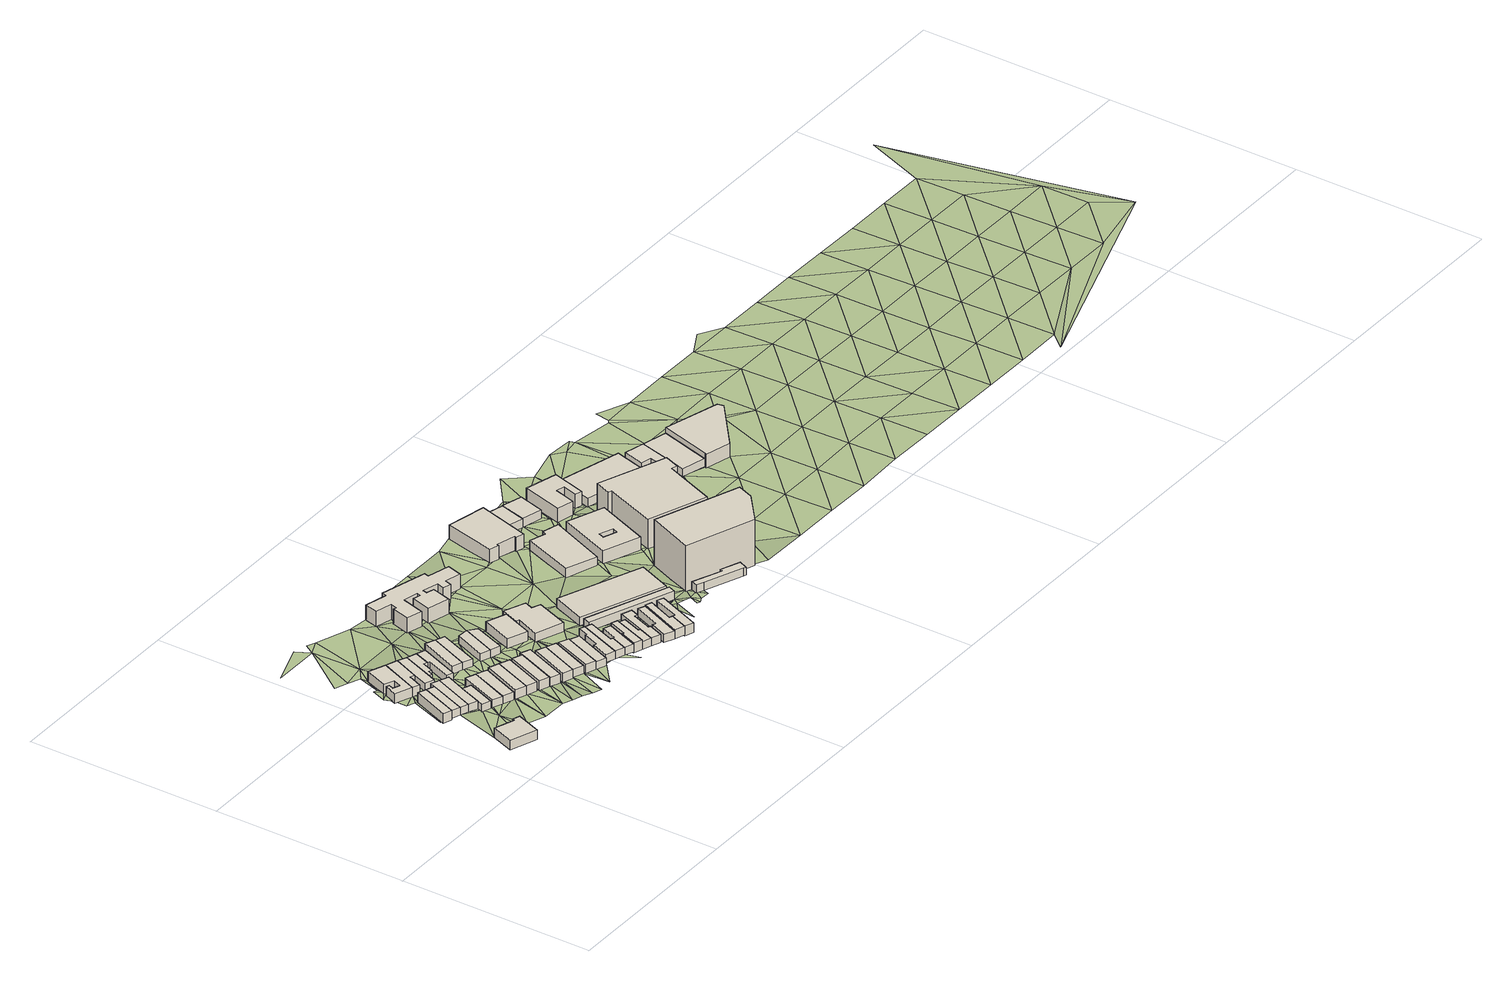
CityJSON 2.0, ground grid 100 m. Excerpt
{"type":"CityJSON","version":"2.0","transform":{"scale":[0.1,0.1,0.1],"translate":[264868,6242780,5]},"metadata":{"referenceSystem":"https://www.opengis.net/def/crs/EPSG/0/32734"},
"CityObjects":{
"building1":{"type":"Building","attributes":{"address":"24 York Street Woodstock Cape Town","building":"house","building:levels":"1","footprint":{"type":"Polygon"},"plus_code":"C7X4XRXJ+X4X","ground_height":13.99,"building_height":4.1,"roof_height":18.09},"geometry":[{"type":"Solid","lod":"1","boundaries":[[[[0,1,2,3]],[[1,4,5,2]],[[4,6,7,5]],[[6,8,9,7]],[[8,10,11,9]],[[10,0,3,11]],[[3,2,5,7,9,11]],[[10,8,6,4,1,0]]]]}]},
"building2":{"type":"Building","attributes":{"address":"27 York Street Woodstock Cape Town","building":"house","building:levels":"1","footprint":{"type":"Polygon"},"plus_code":"C7X4XVX5+X3W","ground_height":12.19,"building_height":4.1,"roof_height":16.29},"geometry":[{"type":"Solid","lod":"1","boundaries":[[[[12,13,14,15]],[[13,16,17,14]],[[16,18,19,17]],[[18,12,15,19]],[[15,14,17,19]],[[18,16,13,12]]]]}]},
"building3":{"type":"Building","attributes":{"address":"29 York Street Woodstock Cape Town","building":"house","building:levels":"1","footprint":{"type":"Polygon"},"plus_code":"C7X9X4X5+X8X","ground_height":12.19,"building_height":4.1,"roof_height":16.29},"geometry":[{"type":"Solid","lod":"1","boundaries":[[[[20,21,15,14]],[[21,22,23,15]],[[22,24,25,23]],[[24,20,14,25]],[[14,15,23,25]],[[24,22,21,20]]]]}]},
"building4":{"type":"Building","attributes":{"address":"31 York Street Woodstock Cape Town","building":"house","building:levels":"1","footprint":{"type":"Polygon"},"plus_code":"C7XHXHXP+XJW","ground_height":12.19,"building_height":4.1,"roof_height":16.29},"geometry":[{"type":"Solid","lod":"1","boundaries":[[[[24,22,23,25]],[[22,26,27,23]],[[26,28,29,27]],[[28,30,31,29]],[[30,24,25,31]],[[25,23,27,29,31]],[[30,28,26,22,24]]]]}]},
"building5":{"type":"Building","attributes":{"address":"35 York Street Woodstock Cape Town","building":"house","building:levels":"1","footprint":{"type":"Polygon"},"plus_code":"C7XWXGXG+XPV","ground_height":12.19,"building_height":4.1,"roof_height":16.29},"geometry":[{"type":"Solid","lod":"1","boundaries":[[[[32,33,34,35]],[[33,36,37,34]],[[36,38,39,37]],[[38,40,41,39]],[[40,32,35,41]],[[35,34,37,39,41]],[[40,38,36,33,32]]]]}]},
"building6":{"type":"Building","attributes":{"address":"33 York Street Woodstock Cape Town","building":"house","building:levels":"1","footprint":{"type":"Polygon"},"plus_code":"C7XWX3XQ+XQW","ground_height":12.19,"building_height":4.1,"roof_height":16.29},"geometry":[{"type":"Solid","lod":"1","boundaries":[[[[26,33,34,27]],[[33,32,35,34]],[[32,42,43,35]],[[42,28,29,43]],[[28,26,27,29]],[[27,34,35,43,29]],[[28,42,32,33,26]]]]}]},
"building7":{"type":"Building","attributes":{"address":"10 Kent Street Woodstock Cape Town","building":"house","building:levels":"1","footprint":{"type":"Polygon"},"plus_code":"C7XFXCXP+XCV","ground_height":11.17,"building_height":4.1,"roof_height":15.27},"geometry":[{"type":"Solid","lod":"1","boundaries":[[[[44,45,46,47]],[[45,48,49,46]],[[48,50,51,49]],[[50,52,53,51]],[[52,54,55,53]],[[54,56,57,55]],[[56,58,59,57]],[[58,60,61,59]],[[60,62,63,61]],[[62,44,47,63]],[[47,46,49,51,53,55,57,59,61,63]],[[62,60,58,56,54,52,50,48,45,44]]]]}]},
"building8":{"type":"Building","attributes":{"address":"37 York Street Woodstock Cape Town","building":"house","building:levels":"1","footprint":{"type":"Polygon"},"plus_code":"C8X6XWXM+X9W","ground_height":12.19,"building_height":4.1,"roof_height":16.29},"geometry":[{"type":"Solid","lod":"1","boundaries":[[[[64,65,66,67]],[[65,68,69,66]],[[68,70,71,69]],[[70,64,67,71]],[[67,66,69,71]],[[70,68,65,64]]]]}]},
"building9":{"type":"Building","attributes":{"address":"12 Kent Street Woodstock Cape Town","building":"house","building:levels":"1","footprint":{"type":"Polygon"},"plus_code":"C7XRX5X9+XRW","ground_height":11.17,"building_height":4.1,"roof_height":15.27},"geometry":[{"type":"Solid","lod":"1","boundaries":[[[[72,44,47,73]],[[44,62,63,47]],[[62,74,75,63]],[[74,76,77,75]],[[76,78,79,77]],[[78,72,73,79]],[[73,47,63,75,77,79]],[[78,76,74,62,44,72]]]]}]},
"building10":{"type":"Building","attributes":{"address":"39 York Street Woodstock Cape Town","building":"house","building:levels":"1","footprint":{"type":"Polygon"},"plus_code":"C8XGX6XH+XRW","ground_height":12.28,"building_height":4.1,"roof_height":16.38},"geometry":[{"type":"Solid","lod":"1","boundaries":[[[[65,64,67,80,81,66]],[[64,82,83,80,67]],[[82,84,85,83]],[[84,65,66,81,85]],[[81,80,83,85]],[[84,82,64,65]]]]}]},
"building11":{"type":"Building","attributes":{"address":"14 Kent Street Woodstock Cape Town","building":"house","building:levels":"1","footprint":{"type":"Polygon"},"plus_code":"C8X3XPXM+X5V","ground_height":11.17,"building_height":4.1,"roof_height":15.27},"geometry":[{"type":"Solid","lod":"1","boundaries":[[[[86,87,73,88]],[[87,89,79,73]],[[89,90,91,79]],[[90,92,93,91]],[[92,94,95,93]],[[94,86,88,95]],[[88,73,79,91,93,95]],[[94,92,90,89,87,86]]]]}]},
"building12":{"type":"Building","attributes":{"address":"41 York Street Woodstock Cape Town","building":"house","building:levels":"1","footprint":{"type":"Polygon"},"plus_code":"C8XRX9XG+X4V","ground_height":13.16,"building_height":4.1,"roof_height":17.26},"geometry":[{"type":"Solid","lod":"1","boundaries":[[[[96,97,98,99]],[[97,100,101,98]],[[100,102,103,101]],[[102,96,99,103]],[[99,98,101,103]],[[102,100,97,96]]]]}]},
"building13":{"type":"Building","attributes":{"address":"16 Kent Street Woodstock Cape Town","building":"house","building:levels":"1","footprint":{"type":"Polygon"},"plus_code":"C8X9X8X2+XJV","ground_height":11.25,"building_height":4.1,"roof_height":15.35},"geometry":[{"type":"Solid","lod":"1","boundaries":[[[[104,86,88,105]],[[86,94,95,88]],[[94,106,107,95]],[[106,108,109,107]],[[108,110,111,109]],[[110,112,113,111]],[[112,114,115,113]],[[114,104,105,115]],[[105,88,95,107,109,111,113,115]],[[114,112,110,108,106,94,86,104]]]]}]},
"building14":{"type":"Building","attributes":{"address":"18 Kent Street Woodstock Cape Town","building":"house","building:levels":"1","footprint":{"type":"Polygon"},"plus_code":"C8XCXXXV+X3X","ground_height":11.25,"building_height":4.1,"roof_height":15.35},"geometry":[{"type":"Solid","lod":"1","boundaries":[[[[104,114,115,105]],[[114,116,117,115]],[[116,118,119,117]],[[118,120,121,119]],[[120,122,123,121]],[[122,104,105,123]],[[105,115,117,119,121,123]],[[122,120,118,116,114,104]]]]}]},
"building15":{"type":"Building","attributes":{"address":"43 York Street Woodstock Cape Town","building":"house","building:levels":"1","footprint":{"type":"Polygon"},"plus_code":"C9X3XQXG+XHX","ground_height":13.16,"building_height":4.1,"roof_height":17.26},"geometry":[{"type":"Solid","lod":"1","boundaries":[[[[97,96,99,98]],[[96,124,125,99]],[[124,126,127,125]],[[126,97,98,127]],[[98,99,125,127]],[[126,124,96,97]]]]}]},
"building16":{"type":"Building","attributes":{"address":"45 York Street Woodstock Cape Town","building":"house","building:levels":"1","footprint":{"type":"Polygon"},"plus_code":"C9XCX6X6+XJX","ground_height":13.16,"building_height":4.1,"roof_height":17.26},"geometry":[{"type":"Solid","lod":"1","boundaries":[[[[128,129,130,131,132,133]],[[129,134,135,131,130]],[[134,136,137,135]],[[136,128,133,132,137]],[[132,131,135,137]],[[136,134,129,128]]]]}]},
"building17":{"type":"Building","attributes":{"address":"20 Kent Street Woodstock Cape Town","building":"house","building:levels":"1","footprint":{"type":"Polygon"},"plus_code":"C8XWXVXV+X2R","ground_height":11.25,"building_height":4.1,"roof_height":15.35},"geometry":[{"type":"Solid","lod":"1","boundaries":[[[[138,139,140,141]],[[139,142,143,140]],[[142,144,145,143]],[[144,138,141,145]],[[141,140,143,145]],[[144,142,139,138]]]]}]},
"building18":{"type":"Building","attributes":{"address":"47 York Street Woodstock Cape Town","building":"house","building:levels":"1","footprint":{"type":"Polygon"},"plus_code":"C9XMXRXH+X2W","ground_height":12.86,"building_height":4.1,"roof_height":16.96},"geometry":[{"type":"Solid","lod":"1","boundaries":[[[[128,146,147,133]],[[146,148,149,147]],[[148,150,151,149]],[[150,129,130,151]],[[129,128,133,130]],[[133,147,149,151,130]],[[129,150,148,146,128]]]]}]},
"building19":{"type":"Building","attributes":{"address":"22 Kent Street Woodstock Cape Town","building":"house","building:levels":"1","footprint":{"type":"Polygon"},"plus_code":"C9X5XRX9+XFR","ground_height":11.25,"building_height":4.1,"roof_height":15.35},"geometry":[{"type":"Solid","lod":"1","boundaries":[[[[138,144,145,141]],[[144,152,153,145]],[[152,154,155,153]],[[154,138,141,155]],[[141,145,153,155]],[[154,152,144,138]]]]}]},
"building20":{"type":"Building","attributes":{"address":"49 York Street Woodstock Cape Town","building":"house","building:levels":"1","footprint":{"type":"Polygon"},"plus_code":"C9XXXPX8+X7R","ground_height":12.86,"building_height":4.1,"roof_height":16.96},"geometry":[{"type":"Solid","lod":"1","boundaries":[[[[156,157,158,159]],[[157,160,161,158]],[[160,162,163,161]],[[162,156,159,163]],[[159,158,161,163]],[[162,160,157,156]]]]}]},
"building21":{"type":"Building","attributes":{"address":"51 York Street Woodstock Cape Town","building":"house","building:levels":"1","footprint":{"type":"Polygon"},"plus_code":"CCX6XVX6+XFX","ground_height":12.86,"building_height":4.1,"roof_height":16.96},"geometry":[{"type":"Solid","lod":"1","boundaries":[[[[164,165,166,159]],[[165,167,168,166]],[[167,169,158,168]],[[169,164,159,158]],[[159,166,168,158]],[[169,167,165,164]]]]}]},
"building22":{"type":"Building","attributes":{"address":"24 Kent Street Woodstock Cape Town","building":"house","building:levels":"1","footprint":{"type":"Polygon"},"plus_code":"C9XMXHX4+XGR","ground_height":11.3,"building_height":4.1,"roof_height":15.4},"geometry":[{"type":"Solid","lod":"1","boundaries":[[[[170,171,172,173]],[[171,174,175,172]],[[174,176,177,175]],[[176,170,173,177]],[[173,172,175,177]],[[176,174,171,170]]]]}]},
"building23":{"type":"Building","attributes":{"address":"24 Kent Street Woodstock Cape Town","building":"house","building:levels":"1","footprint":{"type":"Polygon"},"plus_code":"C9XWX6X9+XGX","ground_height":11.3,"building_height":4.1,"roof_height":15.4},"geometry":[{"type":"Solid","lod":"1","boundaries":[[[[170,176,177,173]],[[176,178,179,177]],[[178,180,181,179]],[[180,170,173,181]],[[173,177,179,181]],[[180,178,176,170]]]]}]},
"building24":{"type":"Building","attributes":{"address":"51A York Street Woodstock Cape Town","building":"house","building:levels":"1","footprint":{"type":"Polygon"},"plus_code":"CCXHX3X5+XVV","ground_height":12.86,"building_height":4.1,"roof_height":16.96},"geometry":[{"type":"Solid","lod":"1","boundaries":[[[[182,183,184,185,186,187]],[[183,188,189,185,184]],[[188,190,191,189]],[[190,182,187,186,191]],[[186,185,189,191]],[[190,188,183,182]]]]}]},
"building25":{"type":"Building","attributes":{"address":"51B York Street Woodstock Cape Town","building":"house","building:levels":"1","footprint":{"type":"Polygon"},"plus_code":"CCXRX5X7+X4W","ground_height":12.39,"building_height":4.1,"roof_height":16.49},"geometry":[{"type":"Solid","lod":"1","boundaries":[[[[183,182,187,184]],[[182,192,193,187]],[[192,194,195,193]],[[194,183,184,195]],[[184,187,193,195]],[[194,192,182,183]]]]}]},
"building26":{"type":"Building","attributes":{"address":"Kent Street Woodstock Cape Town","building":"yes","building:levels":"1","footprint":{"type":"Polygon"},"plus_code":"CCXHX5XJ+XXV","ground_height":12.16,"building_height":4.1,"roof_height":16.26},"geometry":[{"type":"Solid","lod":"1","boundaries":[[[[196,197,198,199]],[[197,200,201,198]],[[200,202,203,201]],[[202,196,199,203]],[[199,198,201,203]],[[202,200,197,196]]]]}]},
"building27":{"type":"Building","attributes":{"address":"53 York Street Woodstock Cape Town","building":"house","building:levels":"1","footprint":{"type":"Polygon"},"plus_code":"CFX7X6XQ+XGR","ground_height":12.39,"building_height":4.1,"roof_height":16.49},"geometry":[{"type":"Solid","lod":"1","boundaries":[[[[204,205,206,207]],[[205,208,209,206]],[[208,210,211,209]],[[210,212,213,211]],[[212,214,215,213]],[[214,216,217,215]],[[216,218,219,217]],[[218,204,207,219]],[[207,206,209,211,213,215,217,219]],[[218,216,214,212,210,208,205,204]]]]}]},
"building28":{"type":"Building","attributes":{"address":"55 York Street Woodstock Cape Town","building":"house","building:levels":"1","footprint":{"type":"Polygon"},"plus_code":"CFXFX6XR+XXR","ground_height":12.39,"building_height":4.1,"roof_height":16.49},"geometry":[{"type":"Solid","lod":"1","boundaries":[[[[204,218,219,207]],[[218,220,221,219]],[[220,222,223,221]],[[222,224,225,223]],[[224,226,227,225]],[[226,204,207,227]],[[207,219,221,223,225,227]],[[226,224,222,220,218,204]]]]}]},
"building29":{"type":"Building","attributes":{"address":"57 York Street Woodstock Cape Town","building":"house","building:levels":"1","footprint":{"type":"Polygon"},"plus_code":"CFXHXXXH+X7V","ground_height":12.39,"building_height":4.1,"roof_height":16.49},"geometry":[{"type":"Solid","lod":"1","boundaries":[[[[222,220,221,223]],[[220,228,229,221]],[[228,230,231,229]],[[230,232,233,231]],[[232,234,235,233]],[[234,236,237,235]],[[236,222,223,237]],[[223,221,229,231,233,235,237]],[[236,234,232,230,228,220,222]]]]}]},
"building30":{"type":"Building","attributes":{"address":"59 York Street Woodstock Cape Town","building":"house","building:levels":"1","footprint":{"type":"Polygon"},"plus_code":"CFXPXWXQ+X4V","ground_height":12.91,"building_height":4.1,"roof_height":17.01},"geometry":[{"type":"Solid","lod":"1","boundaries":[[[[238,239,229,240,241,231]],[[239,242,243,244,240,229]],[[242,245,246,247,244,243]],[[245,248,249,247,246]],[[248,250,251,249]],[[250,238,231,241,251]],[[241,240,244,247,249,251]],[[250,248,245,242,239,238]]]]}]},
"building31":{"type":"Building","attributes":{"address":"28 Kent Street Woodstock Cape Town","building":"yes","building:levels":"1","footprint":{"type":"Polygon"},"plus_code":"CFX6XMXF+XVX","ground_height":11.82,"building_height":4.1,"roof_height":15.92},"geometry":[{"type":"Solid","lod":"1","boundaries":[[[[252,253,254,255]],[[253,256,257,254]],[[256,258,259,257]],[[258,260,261,259]],[[260,262,263,261]],[[262,264,265,263]],[[264,266,267,265]],[[266,252,255,267]],[[255,254,257,259,261,263,265,267]],[[266,264,262,260,258,256,253,252]]]]}]},
"building32":{"type":"Building","attributes":{"address":"College of Cape Town (Central Office) 13 Kent Street Woodstock Cape Town","building":"office","building:use":"office","building:levels":"2","footprint":{"type":"Polygon"},"plus_code":"CFX4X7X6+XPV","ground_height":10.42,"building_height":6.9,"roof_height":17.32},"geometry":[{"type":"Solid","lod":"1","boundaries":[[[[268,269,270,271]],[[269,272,273,270]],[[272,274,275,273]],[[274,276,277,275]],[[276,278,279,277]],[[278,280,281,279]],[[280,282,283,281]],[[282,284,285,283]],[[284,286,287,285]],[[286,288,289,287]],[[288,290,291,289]],[[290,292,293,291]],[[292,294,295,293]],[[294,296,297,295]],[[296,298,299,297]],[[298,300,301,299]],[[300,302,303,301]],[[302,304,305,303]],[[304,306,307,305]],[[306,308,309,307]],[[308,310,311,309]],[[310,312,313,311]],[[312,314,315,313]],[[314,316,317,315]],[[316,318,319,317]],[[318,268,271,319]],[[271,270,273,275,277,279,281,283,285,287,289,291,293,295,297,299,301,303,305,307,309,311,313,315,317,319]],[[318,316,314,312,310,308,306,304,302,300,298,296,294,292,290,288,286,284,282,280,278,276,274,272,269,268]]]]}]},
"building33":{"type":"Building","attributes":{"address":"61 York Street Woodstock Cape Town","building":"house","building:levels":"1","footprint":{"type":"Polygon"},"plus_code":"CGX3XVX4+X2W","ground_height":11.91,"building_height":4.1,"roof_height":16.01},"geometry":[{"type":"Solid","lod":"1","boundaries":[[[[245,242,243,246]],[[242,320,321,243]],[[320,322,323,321]],[[322,324,325,323]],[[324,326,327,325]],[[326,245,246,327]],[[246,243,321,323,325,327]],[[326,324,322,320,242,245]]]]}]},
"building34":{"type":"Building","attributes":{"address":"63 York Street Woodstock Cape Town","building":"house","building:levels":"1","footprint":{"type":"Polygon"},"plus_code":"CGX8XRXM+XGV","ground_height":11.91,"building_height":4.1,"roof_height":16.01},"geometry":[{"type":"Solid","lod":"1","boundaries":[[[[322,320,321,323]],[[320,328,329,321]],[[328,330,331,329]],[[330,332,333,331]],[[332,334,335,333]],[[334,336,337,335]],[[336,338,339,337]],[[338,340,341,339]],[[340,322,323,341]],[[323,321,329,331,333,335,337,339,341]],[[340,338,336,334,332,330,328,320,322]]]]}]},
"building35":{"type":"Building","attributes":{"address":"65 York Street Woodstock Cape Town","building":"house","building:levels":"1","footprint":{"type":"Polygon"},"plus_code":"CGXQXHXF+XHV","ground_height":11.91,"building_height":4.1,"roof_height":16.01},"geometry":[{"type":"Solid","lod":"1","boundaries":[[[[342,343,344,345]],[[343,346,347,344]],[[346,348,349,347]],[[348,350,351,349]],[[350,352,353,351]],[[352,342,345,353]],[[345,344,347,349,351,353]],[[352,350,348,346,343,342]]]]}]},
"building36":{"type":"Building","attributes":{"address":"67 York Street Woodstock Cape Town","building":"house","building:levels":"1","footprint":{"type":"Polygon"},"plus_code":"CGXWXGX5+XQR","ground_height":12.5,"building_height":4.1,"roof_height":16.6},"geometry":[{"type":"Solid","lod":"1","boundaries":[[[[342,352,353,354,355,345]],[[352,356,357,354,353]],[[356,358,359,357]],[[358,360,361,359]],[[360,362,363,361]],[[362,342,345,355,363]],[[355,354,357,359,361,363]],[[362,360,358,356,352,342]]]]}]},
"building37":{"type":"Building","attributes":{"address":"69 York Street Woodstock Cape Town","building":"house","building:levels":"1","footprint":{"type":"Polygon"},"plus_code":"CHX6XWXW+X5W","ground_height":12.5,"building_height":4.1,"roof_height":16.6},"geometry":[{"type":"Solid","lod":"1","boundaries":[[[[364,365,366,367]],[[365,368,369,370,366]],[[368,371,359,370,369]],[[371,372,357,359]],[[372,373,374,375,357]],[[373,364,367,375,374]],[[367,366,370,359,357,375]],[[373,372,371,368,365,364]]]]}]},
"building38":{"type":"Building","attributes":{"building":"yes","building:levels":"1","footprint":{"type":"Polygon"},"plus_code":"CGXRXQX6+XHW","ground_height":11.91,"building_height":4.1,"roof_height":16.01},"geometry":[{"type":"Solid","lod":"1","boundaries":[[[[376,377,378,379]],[[377,380,381,378]],[[380,382,383,381]],[[382,376,379,383]],[[379,378,381,383]],[[382,380,377,376]]]]}]},
"building39":{"type":"Building","attributes":{"address":"32 Kent Street Woodstock Cape Town","building":"industrial","building:levels":"1","footprint":{"type":"Polygon"},"plus_code":"CHX3X9XQ+XPW","ground_height":11.36,"building_height":4.1,"roof_height":15.46},"geometry":[{"type":"Solid","lod":"1","boundaries":[[[[384,385,386,387]],[[385,388,389,386]],[[388,390,391,389]],[[390,384,387,391]],[[387,386,389,391]],[[390,388,385,384]]]]}]},
"building40":{"type":"Building","attributes":{"address":"Salt River Road Woodstock Cape Town","building":"house","building:levels":"1","footprint":{"type":"Polygon"},"plus_code":"CMX5XWX2+X6R","ground_height":11.46,"building_height":4.1,"roof_height":15.56},"geometry":[{"type":"Solid","lod":"1","boundaries":[[[[392,393,394,395]],[[393,396,397,394]],[[396,398,399,397]],[[398,400,401,399]],[[400,402,403,401]],[[402,404,405,403]],[[404,406,407,405]],[[406,392,395,407]],[[395,394,397,399,401,403,405,407]],[[406,404,402,400,398,396,393,392]]]]}]},
"building41":{"type":"Building","attributes":{"address":"Woodstock Cape Town","building":"yes","building:levels":"1","footprint":{"type":"Polygon"},"plus_code":"CJX2XWXW+X9V","ground_height":10.24,"building_height":4.1,"roof_height":14.34},"geometry":[{"type":"Solid","lod":"1","boundaries":[[[[408,409,410,411]],[[409,412,413,410]],[[412,414,415,413]],[[414,416,417,415]],[[416,418,419,417]],[[418,408,411,419]],[[411,410,413,415,417,419]],[[418,416,414,412,409,408]]]]}]},
"building42":{"type":"Building","attributes":{"address":"354 Albert Road Woodstock Cape Town","building":"commercial","building:levels":"2","footprint":{"type":"Polygon"},"plus_code":"CHXHX4X8+XQW","ground_height":9.75,"building_height":6.9,"roof_height":16.65},"geometry":[{"type":"Solid","lod":"1","boundaries":[[[[420,421,422,423]],[[421,424,425,422]],[[424,426,427,425]],[[426,428,429,427]],[[428,430,431,429]],[[430,432,433,431]],[[432,434,435,433]],[[434,420,423,435]],[[423,422,425,427,429,431,433,435]],[[434,432,430,428,426,424,421,420]]]]}]},
"building43":{"type":"Building","attributes":{"address":"22 Salt River Road Woodstock Cape Town","building":"hotel","building:levels":"8","footprint":{"type":"Polygon"},"plus_code":"CMXMX9X7+X5V","ground_height":10.84,"building_height":23.7,"roof_height":34.54},"geometry":[{"type":"Solid","lod":"1","boundaries":[[[[436,437,438,439]],[[437,440,441,438]],[[440,442,443,441]],[[442,444,445,443]],[[444,436,439,445]],[[439,438,441,443,445]],[[444,442,440,437,436]]]]}]},
"building44":{"type":"Building","attributes":{"address":"Woodstock Cape Town","building":"yes","building:levels":"2","footprint":{"type":"Polygon"},"plus_code":"CMX3XWX7+XJX","ground_height":9.74,"building_height":6.9,"roof_height":16.64},"geometry":[{"type":"Solid","lod":"1","boundaries":[[[[446,447,448,449]],[[447,450,451,448]],[[450,452,453,451]],[[452,446,449,453]],[[454,455,456,457]],[[455,458,459,456]],[[458,460,461,459]],[[460,454,457,461]],[[449,448,451,453],[457,456,459,461]],[[452,450,447,446],[460,458,455,454]]]]}]},
"building45":{"type":"Building","attributes":{"address":"360 Albert Road Woodstock","building":"retail","building:levels":"1","footprint":{"type":"Polygon"},"plus_code":"CJXCX8X7+X8V","ground_height":9.15,"building_height":4.1,"roof_height":13.25},"geometry":[{"type":"Solid","lod":"1","boundaries":[[[[462,463,464,465]],[[463,466,467,464]],[[466,468,469,467]],[[468,462,465,469]],[[465,464,467,469]],[[468,466,463,462]]]]}]},
"building46":{"type":"Building","attributes":{"address":"Woodstock","building":"retail","building:levels":"1","footprint":{"type":"Polygon"},"plus_code":"CJXWX5X6+X6W","ground_height":9.28,"building_height":4.1,"roof_height":13.38},"geometry":[{"type":"Solid","lod":"1","boundaries":[[[[463,462,465,470,471,464]],[[462,472,473,470,465]],[[472,474,475,473]],[[474,463,464,471,475]],[[471,470,473,475]],[[474,472,462,463]]]]}]},
"building47":{"type":"Building","attributes":{"address":"Woodstock","building":"retail","building:levels":"2","footprint":{"type":"Polygon"},"plus_code":"CMXQX8X9+X4X","ground_height":9.28,"building_height":6.9,"roof_height":16.18},"geometry":[{"type":"Solid","lod":"1","boundaries":[[[[476,477,478,479]],[[477,480,481,478]],[[480,482,483,481]],[[482,484,485,483]],[[484,486,487,485]],[[486,488,489,487]],[[488,490,491,489]],[[490,476,479,491]],[[479,478,481,483,485,487,489,491]],[[490,488,486,484,482,480,477,476]]]]}]},
"building48":{"type":"Building","attributes":{"address":"19 Kent Street 7925 Cape Town","building":"commercial","building:levels":"5","footprint":{"type":"Polygon"},"plus_code":"CPX9X2XH+X5X","ground_height":9.73,"building_height":15.3,"roof_height":25.03},"geometry":[{"type":"Solid","lod":"1","boundaries":[[[[492,493,494,495]],[[493,496,497,494]],[[496,498,499,497]],[[498,500,501,499]],[[500,502,503,501]],[[502,504,505,503]],[[504,506,507,505]],[[506,492,495,507]],[[495,494,497,499,501,503,505,507]],[[506,504,502,500,498,496,493,492]]]]}]},
"building49":{"type":"Building","attributes":{"building":"yes","building:levels":"1","footprint":{"type":"Polygon"},"plus_code":"CQX3X6XP+XHX","ground_height":9.89,"building_height":4.1,"roof_height":13.99},"geometry":[{"type":"Solid","lod":"1","boundaries":[[[[508,509,510,511]],[[509,512,513,510]],[[512,514,515,513]],[[514,508,511,515]],[[511,510,513,515]],[[514,512,509,508]]]]}]},
"building50":{"type":"Building","attributes":{"address":"Salt Circle Arcade 374 Albert Road Woodstock Cape Town","building":"retail","building:levels":"1","footprint":{"type":"Polygon"},"plus_code":"CQX2X5XJ+X6X","ground_height":8.91,"building_height":4.1,"roof_height":13.01},"geometry":[{"type":"Solid","lod":"1","boundaries":[[[[516,517,518,519]],[[517,520,521,518]],[[520,522,523,521]],[[522,524,525,523]],[[524,526,527,525]],[[526,516,519,527]],[[519,518,521,523,525,527]],[[526,524,522,520,517,516]]]]}]},
"building51":{"type":"Building","attributes":{"building":"retail","building:levels":"1","footprint":{"type":"Polygon"},"plus_code":"CRX7XVXC+XGX","ground_height":8.38,"building_height":4.1,"roof_height":12.48},"geometry":[{"type":"Solid","lod":"1","boundaries":[[[[528,529,530,531]],[[529,532,533,530]],[[532,534,535,533]],[[534,536,537,535]],[[536,538,539,537]],[[538,528,531,539]],[[531,530,533,535,537,539]],[[538,536,534,532,529,528]]]]}]},
"building52":{"type":"Building","attributes":{"building":"retail","building:levels":"1","footprint":{"type":"Polygon"},"plus_code":"CRXRXRXW+XHV","ground_height":8.38,"building_height":4.1,"roof_height":12.48},"geometry":[{"type":"Solid","lod":"1","boundaries":[[[[540,528,531,541]],[[528,538,539,531]],[[538,542,543,539]],[[542,544,545,543]],[[544,540,541,545]],[[541,531,539,543,545]],[[544,542,538,528,540]]]]}]},
"building53":{"type":"Building","attributes":{"building":"retail","building:levels":"2","footprint":{"type":"Polygon"},"plus_code":"CVXJXJXQ+XWR","ground_height":8.62,"building_height":6.9,"roof_height":15.52},"geometry":[{"type":"Solid","lod":"1","boundaries":[[[[540,544,545,546,547,541]],[[544,548,549,546,545]],[[548,550,551,549]],[[550,552,553,551]],[[552,554,555,553]],[[554,540,541,547,555]],[[547,546,549,551,553,555]],[[554,552,550,548,544,540]]]]}]},
"terrain1":{"type":"TINRelief","geometry":[{"type":"CompositeSurface","lod":"1","boundaries":[[[556,557,6]],[[6,557,558]],[[559,560,561]],[[22,6,562]],[[562,6,558]],[[557,559,558]],[[559,561,558]],[[16,563,564]],[[562,26,22]],[[565,566,567]],[[565,568,569]],[[26,562,570]],[[563,569,568]],[[558,571,562]],[[572,567,566]],[[572,573,567]],[[563,16,569]],[[558,561,574]],[[558,575,571]],[[20,569,16]],[[566,576,572]],[[572,577,573]],[[578,579,576]],[[580,574,561]],[[558,581,575]],[[582,572,576]],[[582,576,579]],[[20,583,569]],[[572,45,577]],[[574,581,558]],[[30,20,24]],[[30,583,20]],[[571,575,40]],[[583,30,90]],[[45,584,577]],[[585,574,580]],[[89,583,90]],[[92,90,30]],[[586,587,588]],[[583,89,589]],[[580,590,585]],[[28,92,30]],[[40,575,68]],[[580,591,590]],[[588,584,592]],[[68,32,40]],[[592,584,45]],[[32,68,42]],[[593,92,28]],[[28,42,593]],[[106,94,92]],[[592,45,44]],[[106,92,593]],[[588,592,586]],[[585,84,574]],[[586,594,595]],[[42,68,596]],[[593,42,596]],[[590,591,597]],[[106,593,110]],[[106,110,108]],[[592,44,87]],[[65,596,68]],[[597,591,598]],[[599,591,600]],[[593,116,110]],[[599,598,591]],[[585,100,84]],[[110,114,112]],[[116,114,110]],[[596,65,601]],[[602,603,600]],[[604,65,84]],[[596,601,142]],[[603,599,600]],[[586,592,605]],[[65,604,601]],[[604,84,100]],[[122,596,142]],[[126,597,598]],[[606,602,607]],[[608,592,87]],[[97,604,100]],[[606,603,602]],[[586,605,609]],[[86,608,87]],[[601,604,610]],[[607,611,164]],[[612,126,598]],[[164,606,607]],[[613,604,97]],[[104,608,86]],[[122,142,139]],[[610,604,613]],[[605,592,614]],[[104,122,139]],[[164,611,165]],[[615,97,126]],[[592,608,614]],[[606,160,603]],[[139,608,104]],[[613,97,615]],[[615,126,612]],[[612,129,150]],[[616,165,617]],[[615,612,150]],[[610,613,171]],[[603,160,148]],[[618,616,617]],[[171,154,610]],[[615,150,619]],[[617,620,618]],[[608,139,621]],[[139,138,621]],[[616,167,165]],[[150,148,622]],[[150,622,619]],[[148,160,169]],[[621,138,154]],[[608,274,614]],[[621,274,608]],[[623,619,622]],[[171,170,154]],[[167,616,624]],[[180,619,623]],[[148,169,625]],[[622,148,625]],[[626,154,170]],[[627,620,628]],[[274,272,614]],[[621,154,629]],[[214,620,627]],[[630,623,622]],[[625,169,167]],[[631,274,621]],[[154,626,632]],[[626,170,180]],[[167,624,625]],[[632,629,154]],[[623,633,180]],[[622,625,630]],[[214,194,620]],[[634,274,631]],[[625,624,183]],[[180,633,626]],[[628,635,636]],[[634,631,637]],[[210,214,212]],[[194,214,210]],[[638,629,632]],[[625,639,630]],[[638,640,629]],[[205,183,194]],[[641,625,183]],[[626,633,642]],[[643,272,644]],[[626,642,632]],[[639,645,630]],[[646,638,632]],[[205,194,210]],[[645,196,630]],[[272,643,647]],[[210,208,205]],[[646,640,638]],[[183,205,641]],[[234,224,222]],[[234,222,236]],[[633,196,258]],[[646,648,640]],[[258,642,633]],[[196,645,258]],[[234,226,224]],[[649,648,646]],[[650,232,230]],[[204,651,205]],[[205,651,641]],[[204,226,652]],[[650,653,232]],[[226,234,653]],[[653,234,232]],[[651,204,652]],[[653,652,226]],[[258,654,642]],[[655,641,651]],[[656,657,658]],[[643,659,647]],[[657,642,660]],[[655,661,641]],[[326,662,663]],[[258,256,654]],[[658,657,664]],[[660,642,665]],[[652,653,340]],[[654,665,642]],[[666,667,668]],[[664,657,660]],[[245,340,653]],[[667,666,669]],[[670,661,256]],[[663,340,326]],[[326,340,245]],[[334,669,666]],[[671,661,655]],[[672,652,340]],[[666,673,336]],[[674,665,654]],[[256,661,671]],[[336,334,666]],[[647,659,675]],[[676,665,674]],[[654,677,674]],[[673,343,336]],[[338,672,340]],[[674,677,676]],[[654,256,678]],[[338,336,343]],[[679,655,651]],[[672,338,343]],[[680,659,681]],[[672,382,652]],[[256,671,678]],[[682,362,683]],[[343,342,672]],[[678,677,654]],[[659,680,675]],[[682,684,365]],[[672,342,362]],[[682,365,362]],[[672,362,365]],[[672,365,382]],[[680,677,685]],[[651,376,679]],[[677,678,685]],[[686,687,688]],[[689,690,687]],[[678,671,691]],[[692,675,680]],[[364,382,365]],[[687,690,688]],[[688,382,364]],[[688,690,382]],[[691,671,693]],[[692,680,685]],[[382,690,694]],[[382,694,695]],[[695,696,697]],[[671,384,693]],[[685,678,698]],[[695,697,699]],[[376,382,700]],[[700,382,695]],[[701,695,699]],[[376,700,679]],[[702,692,685]],[[698,702,685]],[[695,701,700]],[[701,699,703]],[[704,678,691]],[[698,678,705]],[[402,700,701]],[[706,701,703]],[[384,679,700]],[[693,707,691]],[[692,702,708]],[[705,678,704]],[[698,705,709]],[[700,402,710]],[[693,384,711]],[[707,693,711]],[[384,700,444]],[[705,712,709]],[[710,402,713]],[[711,384,444]],[[704,714,705]],[[710,715,700]],[[714,704,716]],[[450,707,711]],[[714,716,717]],[[444,718,711]],[[719,716,704]],[[717,420,714]],[[720,708,420]],[[721,711,718]],[[717,722,420]],[[715,710,723]],[[724,717,716]],[[707,450,409]],[[722,717,724]],[[725,718,444]],[[460,455,454]],[[726,420,722]],[[716,409,724]],[[455,460,458]],[[718,725,721]],[[409,450,727]],[[724,409,728]],[[725,444,729]],[[730,721,725]],[[409,727,728]],[[724,728,731]],[[732,715,733]],[[726,463,734]],[[727,450,735]],[[447,721,736]],[[736,721,730]],[[735,450,447]],[[737,729,444]],[[727,477,728]],[[728,477,731]],[[734,463,474]],[[731,477,474]],[[447,736,738]],[[732,733,739]],[[735,447,738]],[[474,477,734]],[[735,740,741]],[[738,742,735]],[[735,742,740]],[[743,741,740]],[[744,740,742]],[[734,477,745]],[[729,737,746]],[[732,747,737]],[[746,737,748]],[[512,729,746]],[[732,739,747]],[[749,744,742]],[[748,737,747]],[[738,750,742]],[[747,751,748]],[[744,749,752]],[[753,729,512]],[[752,754,477]],[[745,477,754]],[[751,753,512]],[[747,753,751]],[[729,753,493]],[[752,749,754]],[[750,738,498]],[[750,755,742]],[[747,739,756]],[[496,493,753]],[[749,757,754]],[[756,739,758]],[[750,498,759]],[[760,753,747]],[[753,761,496]],[[759,498,762]],[[496,761,498]],[[757,749,763]],[[498,761,762]],[[747,756,760]],[[764,759,762]],[[763,749,516]],[[760,761,753]],[[759,764,765]],[[765,516,759]],[[764,762,761]],[[764,766,765]],[[767,516,765]],[[761,768,764]],[[758,769,756]],[[763,770,757]],[[771,761,760]],[[763,516,772]],[[516,767,772]],[[773,761,771]],[[772,770,763]],[[769,758,774]],[[756,775,760]],[[772,767,776]],[[771,760,777]],[[776,767,528]],[[756,769,775]],[[777,760,775]],[[540,776,528]],[[776,778,772]],[[779,769,774]],[[776,540,780]],[[780,778,776]],[[779,774,781]],[[777,775,782]],[[775,769,783]],[[778,780,784]],[[540,785,780]],[[769,779,783]],[[786,787,784]],[[786,784,780]],[[788,782,775]],[[788,775,783]],[[789,779,781]],[[782,788,785]],[[785,790,780]],[[780,790,786]],[[789,781,791]],[[779,792,783]],[[785,788,790]],[[779,789,792]],[[786,790,793]],[[783,794,788]],[[794,783,792]],[[789,791,795]],[[788,796,790]],[[796,793,790]],[[796,788,794]],[[789,797,792]],[[797,789,795]],[[793,796,798]],[[799,794,792]],[[800,792,797]],[[800,799,792]],[[794,801,796]],[[797,795,802]],[[798,796,801]],[[801,794,799]],[[797,802,800]],[[803,802,795]],[[804,798,805]],[[805,798,801]],[[800,806,799]],[[802,807,800]],[[806,800,807]],[[799,808,801]],[[809,802,803]],[[808,805,801]],[[806,808,799]],[[810,809,803]],[[811,807,802]],[[811,802,809]],[[812,805,808]],[[806,807,813]],[[813,807,811]],[[808,806,814]],[[815,809,810]],[[812,808,814]],[[814,806,813]],[[810,816,815]],[[817,811,809]],[[817,809,815]],[[818,812,814]],[[811,819,813]],[[819,811,817]],[[813,820,814]],[[815,816,821]],[[814,820,818]],[[822,816,823]],[[813,819,820]],[[817,815,824]],[[815,821,824]],[[818,820,825]],[[826,819,817]],[[822,821,816]],[[826,817,824]],[[820,819,827]],[[827,825,820]],[[819,826,827]],[[823,828,822]],[[829,824,821]],[[829,821,822]],[[825,827,830]],[[824,831,826]],[[831,824,829]],[[826,832,827]],[[833,828,823]],[[826,831,832]],[[834,830,827]],[[829,822,835]],[[827,832,834]],[[822,828,835]],[[836,831,829]],[[836,829,835]],[[831,837,832]],[[831,836,837]],[[834,832,838]],[[839,835,828]],[[838,832,837]],[[840,836,835]],[[833,839,828]],[[837,836,840]],[[840,835,839]],[[840,838,837]],[[833,840,839]],[[840,841,838]],[[833,841,840]]]}]}
},
"vertices":[
[241,221,81],[205,234,81],[205,234,131],[241,221,131],[201,222,81],[201,222,131],[99,260,81],[99,260,131],[55,144,81],[55,144,131],[193,93,81],[193,93,131],
[132,510,62],[208,701,62],[208,701,113],[132,510,113],[166,718,62],[166,718,113],[88,527,62],[88,527,113],
[208,701,72],[132,510,72],[174,495,72],[174,495,113],[250,685,72],[250,685,113],
[214,478,72],[214,478,113],[303,695,72],[303,695,113],[261,713,72],[261,713,113],
[306,574,72],[260,459,72],[260,459,113],[306,574,113],[249,430,72],[249,430,113],[293,413,72],[293,413,113],[350,557,72],[350,557,113],
[349,676,72],[349,676,113],
[282,970,51],[195,1005,51],[195,1005,103],[282,970,103],[147,886,51],[147,886,103],[198,866,51],[198,866,103],[181,824,51],[181,824,103],[146,838,51],[146,838,103],[157,863,51],[157,863,103],[141,870,51],[141,870,103],[114,804,51],[114,804,103],[200,769,51],[200,769,103],
[354,390,73],[436,590,73],[436,590,113],[354,390,113],[385,611,73],[385,611,113],[303,410,73],[303,410,113],
[342,948,51],[342,948,103],[235,754,51],[235,754,103],[264,824,51],[264,824,103],[286,815,51],[286,815,103],
[354,390,114],[436,590,114],[409,368,73],[409,368,114],[491,567,73],[491,567,114],
[387,928,62],[342,948,62],[387,928,103],[286,815,62],[258,744,62],[258,744,103],[306,725,62],[306,725,103],[321,763,62],[321,763,103],
[471,344,73],[551,545,73],[551,545,123],[471,344,123],[497,566,73],[497,566,123],[417,365,73],[417,365,123],
[436,910,62],[436,910,103],[338,757,62],[338,757,103],[348,782,62],[348,782,103],[363,776,62],[363,776,103],[386,835,62],[386,835,103],[404,828,62],[404,828,103],
[415,823,62],[415,823,103],[366,698,62],[366,698,103],[399,685,62],[399,685,103],[482,893,62],[482,893,103],
[525,323,73],[525,323,123],[605,523,73],[605,523,123],
[587,298,72],[669,501,72],[669,501,120],[669,501,123],[587,298,123],[587,298,120],[617,522,72],[617,522,123],[535,318,72],[535,318,123],
[576,904,62],[525,925,62],[525,925,103],[576,904,103],[442,721,62],[442,721,103],[492,701,62],[492,701,103],
[640,277,72],[640,277,120],[729,498,72],[729,498,120],[677,519,72],[677,519,120],
[542,680,62],[542,680,103],[623,885,62],[623,885,103],
[701,250,72],[784,454,72],[784,454,120],[701,250,120],[733,474,72],[733,474,120],[650,270,72],[650,270,120],
[701,250,79],[753,229,79],[753,229,120],[836,433,79],[836,433,120],[784,454,79],
[717,833,63],[659,836,63],[659,836,104],[717,833,104],[594,675,63],[594,675,104],[645,655,63],[645,655,104],
[697,637,63],[697,637,104],[758,798,63],[758,798,104],
[815,206,74],[896,407,74],[896,407,115],[896,407,120],[815,206,120],[815,206,115],[845,429,74],[845,429,120],[766,226,74],[766,226,120],
[867,185,74],[867,185,115],[949,386,74],[949,386,115],
[914,754,62],[812,794,62],[812,794,113],[914,754,113],[750,636,62],[750,636,113],[852,596,62],[852,596,113],
[1024,408,74],[997,420,74],[997,420,115],[1024,408,115],[976,365,74],[976,365,115],[968,368,74],[968,368,115],[936,287,74],[936,287,115],[924,292,74],[924,292,115],[888,202,74],[888,202,115],[936,185,74],[936,185,115],
[984,167,74],[984,167,115],[1018,253,74],[1018,253,115],[1007,258,74],[1007,258,115],[1060,394,74],[1060,394,115],
[1029,149,74],[1029,149,115],[1063,236,74],[1063,236,115],[1096,318,74],[1096,318,115],[1058,333,74],[1058,333,115],[1026,250,74],[1026,250,115],
[1063,236,69],[1029,149,69],[1029,149,120],[1063,236,120],[1072,133,69],[1072,133,110],[1072,133,120],[1140,312,69],[1140,312,110],[1140,312,120],[1108,324,69],[1108,324,120],[1072,232,69],[1072,232,120],
[1069,676,62],[1025,695,62],[1025,695,109],[1069,676,109],[1042,738,62],[1042,738,109],[932,784,62],[932,784,109],[895,687,62],[895,687,109],[911,684,62],[911,684,109],[863,563,62],[863,563,109],[1006,510,62],[1006,510,109],
[730,1295,44],[723,1270,44],[723,1270,123],[730,1295,123],[611,1301,44],[611,1301,123],[592,1232,44],[592,1232,123],[676,1209,44],[676,1209,123],[667,1177,44],[667,1177,123],[652,1181,44],[652,1181,123],[626,1088,44],[626,1088,123],[706,1066,44],[706,1066,123],[739,1184,44],[739,1184,123],[815,1164,44],[815,1164,123],[811,1147,44],[811,1147,123],[773,1157,44],[773,1157,123],[744,1056,44],[744,1056,123],[857,1025,44],[857,1025,123],[885,1124,44],[885,1124,123],[845,1135,44],[845,1135,123],[850,1156,44],[850,1156,123],[930,1134,44],[930,1134,123],[919,1097,44],[919,1097,123],[961,1085,44],[961,1085,123],[971,1120,44],[971,1120,123],[1053,1097,44],[1053,1097,123],[1075,1175,44],[1075,1175,123],[961,1206,44],[961,1206,123],[967,1230,44],[967,1230,123],
[1120,116,69],[1120,116,110],[1152,198,69],[1152,198,110],[1142,202,69],[1142,202,110],[1179,298,69],[1179,298,110],
[1168,98,69],[1168,98,110],[1198,175,69],[1198,175,110],[1188,179,69],[1188,179,110],[1226,278,69],[1226,278,110],[1241,272,69],[1241,272,110],[1258,316,69],[1258,316,110],[1205,336,69],[1205,336,110],
[1319,286,69],[1284,301,69],[1284,301,110],[1319,286,110],[1230,168,69],[1230,168,110],[1212,175,69],[1212,175,110],[1175,86,69],[1175,86,110],[1226,64,69],[1226,64,110],
[1226,64,116],[1319,286,116],[1276,44,69],[1276,44,116],[1313,135,69],[1313,135,116],[1297,141,69],[1297,141,116],[1352,273,69],[1352,273,116],
[1412,251,64],[1379,264,64],[1379,264,116],[1412,251,116],[1325,130,64],[1325,130,110],[1325,130,116],[1313,135,64],[1276,44,64],[1321,26,64],[1321,26,110],[1321,26,116],
[1508,286,64],[1081,453,64],[1081,453,110],[1508,286,110],[1067,417,64],[1067,417,110],[1494,250,64],[1494,250,110],
[1582,477,58],[1155,649,58],[1155,649,105],[1582,477,105],[1085,477,58],[1085,477,105],[1513,306,58],[1513,306,105],
[1824,103,64],[1837,98,64],[1837,98,106],[1824,103,106],[1856,143,64],[1856,143,106],[1758,184,64],[1758,184,106],[1753,170,64],[1753,170,106],[1605,231,64],[1605,231,106],[1591,199,64],[1591,199,106],[1628,184,64],[1628,184,106],
[1550,701,43],[1670,993,43],[1670,993,93],[1550,701,93],[1583,1017,43],[1583,1017,93],[1573,996,43],[1573,996,93],[1491,1024,43],[1491,1024,93],[1393,763,43],[1393,763,93],
[1565,1324,42],[1362,1369,42],[1362,1369,116],[1565,1324,116],[1302,1108,42],[1302,1108,116],[1349,1092,42],[1349,1092,116],[1353,1104,42],[1353,1104,116],[1451,1078,42],[1451,1078,116],[1446,1066,42],[1446,1066,116],[1490,1056,42],[1490,1056,116],
[1588,251,52],[1938,121,52],[1938,121,295],[1588,251,295],[2087,246,52],[2087,246,295],[2118,326,52],[2118,326,295],[1687,489,52],[1687,489,295],
[1762,614,47],[1869,883,47],[1869,883,116],[1762,614,116],[1680,957,47],[1680,957,116],[1574,688,47],[1574,688,116],[1668,750,47],[1679,779,47],[1679,779,116],[1668,750,116],[1747,752,47],[1747,752,116],[1736,724,47],[1736,724,116],
[1631,1157,38],[1668,1292,38],[1668,1292,82],[1631,1157,82],[1575,1317,38],[1575,1317,82],[1538,1183,38],[1538,1183,82],
[1631,1157,84],[1668,1292,84],[1735,1129,38],[1735,1129,84],[1772,1262,38],[1772,1262,84],
[1973,1214,38],[1808,1259,38],[1808,1259,112],[1973,1214,112],[1751,1052,38],[1751,1052,112],[1837,1029,38],[1837,1029,112],[1867,1136,38],[1867,1136,112],[1909,1125,38],[1909,1125,112],[1889,1052,38],[1889,1052,112],[1925,1042,38],[1925,1042,112],
[2090,481,40],[2193,743,40],[2193,743,200],[2090,481,200],[2222,732,40],[2222,732,200],[2253,811,40],[2253,811,200],[1906,947,40],[1906,947,200],[1874,864,40],[1874,864,200],[1893,858,40],[1893,858,200],[1792,597,40],[1792,597,200],
[2145,435,47],[2154,457,47],[2154,457,90],[2145,435,90],[2120,470,47],[2120,470,90],[2111,448,47],[2111,448,90],
[2313,1112,37],[1982,1202,37],[1982,1202,80],[2313,1112,80],[1931,1015,37],[1931,1015,80],[2178,948,37],[2178,948,80],[2156,869,37],[2156,869,80],[2240,847,37],[2240,847,80],
[2444,1068,34],[2342,1094,34],[2342,1094,75],[2444,1068,75],[2314,985,34],[2314,985,75],[2365,972,34],[2365,972,75],[2356,934,34],[2356,934,75],[2406,921,34],[2406,921,75],
[2572,1035,34],[2572,1035,75],[2376,808,34],[2376,808,75],[2498,775,34],[2498,775,75],
[2498,775,105],[2572,1035,105],[2494,762,34],[2494,762,105],[2625,728,34],[2625,728,105],[2864,923,34],[2864,923,105],[2858,953,34],[2858,953,105],
[201,222,82],[205,234,82],[256,340,82],[241,221,82],[193,93,90],[264,196,90],[249,430,82],[156,724,62],[76,533,72],[114,804,62],[141,870,62],[97,852,62],[114,741,62],[200,769,62],[260,459,82],[293,413,82],[147,886,62],[126,927,62],[409,368,82],[303,410,82],[157,863,62],[145,920,62],[146,838,62],[181,824,62],[357,161,90],[354,390,82],[198,866,62],[235,754,62],[192,1042,51],[417,365,82],[256,1345,44],[63,1093,52],[128,1067,52],[264,824,62],[471,344,82],[490,160,87],[256,1090,51],[366,698,72],[214,1416,44],[7,1345,44],[399,685,73],[525,323,82],[535,318,82],[587,298,82],[539,141,87],[492,701,73],[589,124,87],[640,277,79],[505,590,73],[332,1378,44],[650,270,79],[640,103,84],[505,1090,52],[287,1397,44],[542,680,73],[685,85,84],[617,522,73],[594,675,73],[508,1315,44],[645,655,72],[766,226,79],[754,90,84],[815,206,84],[697,637,72],[867,185,84],[626,1088,52],[754,590,72],[750,636,72],[845,429,79],[863,563,72],[754,840,63],[888,202,79],[936,185,79],[706,1066,53],[852,596,72],[652,1181,53],[744,1056,53],[812,794,63],[676,1209,53],[1003,90,79],[984,167,79],[667,1177,53],[754,1090,53],[911,684,68],[739,1184,53],[1006,510,68],[857,1025,53],[730,1295,45],[723,1270,45],[895,687,68],[773,1157,53],[754,1345,45],[815,1164,53],[811,1147,53],[1072,232,74],[1081,453,74],[1067,417,74],[1108,324,74],[1003,840,61],[1085,477,68],[845,1135,53],[885,1124,54],[850,1156,53],[967,1230,46],[919,1097,54],[1069,676,68],[1142,202,75],[1152,198,75],[930,1134,54],[961,1085,54],[1212,175,75],[1198,175,75],[1168,98,75],[1188,179,75],[1025,695,68],[1155,649,64],[1252,340,69],[1230,168,75],[1003,1090,54],[1003,1345,46],[971,1120,54],[1053,1097,54],[1252,840,58],[1513,306,64],[1075,1175,54],[961,1206,54],[1313,135,75],[1297,141,75],[1325,130,75],[1252,1090,53],[1419,186,69],[1427,183,69],[1441,240,64],[1422,93,69],[1476,222,64],[1393,763,52],[1252,1345,45],[1501,590,58],[1506,208,69],[1541,194,69],[1522,146,69],[1537,140,69],[1349,1092,53],[1564,152,69],[1588,251,64],[1591,199,69],[1302,1108,53],[1614,148,69],[1491,1024,48],[1446,1066,48],[1628,184,65],[1550,701,58],[1362,1369,45],[1353,1104,53],[1758,184,65],[1574,688,58],[1451,1078,48],[1753,170,65],[1490,1056,48],[1938,121,61],[1583,1017,48],[1501,1090,48],[1750,590,52],[1573,996,48],[1501,1345,41],[1762,614,52],[1538,1183,48],[1856,143,65],[1631,1157,43],[1792,597,52],[1575,1317,42],[1751,1052,43],[1750,1090,43],[2090,481,47],[1893,858,43],[1735,1129,43],[2087,246,53],[1999,90,61],[1750,1345,38],[1837,1029,43],[1874,864,47],[2118,326,53],[1906,947,43],[2248,90,57],[1889,1052,39],[1867,1136,43],[1931,1015,39],[1909,1125,39],[1925,1042,39],[1901,1464,36],[2111,448,53],[2248,340,49],[2145,435,49],[1982,1202,39],[2156,869,40],[2154,457,49],[1973,1214,39],[2248,590,44],[1999,1345,36],[2178,948,40],[2497,340,46],[2186,1393,34],[2497,90,54],[2240,847,40],[2497,590,41],[2376,808,38],[2248,840,40],[2248,1345,34],[2356,934,40],[2314,985,37],[2365,972,37],[2342,1094,37],[2406,921,38],[2746,340,45],[2326,1383,34],[2494,762,38],[2335,1358,34],[2498,775,38],[2746,90,51],[2746,590,41],[2497,1090,34],[2625,728,36],[2552,1328,31],[2995,340,51],[2746,1090,32],[2995,90,58],[2864,923,36],[2995,590,45],[2570,1338,31],[2858,953,36],[2746,1345,28],[2583,1415,31],[2995,840,39],[3244,340,50],[2995,1090,36],[3244,90,55],[3244,590,44],[2995,1345,30],[3244,840,39],[3493,90,53],[3244,1090,33],[3493,340,46],[3244,1345,28],[3493,840,35],[3493,590,40],[3493,1090,30],[3742,340,41],[3742,90,48],[3374,1414,25],[3493,1345,25],[3742,840,31],[3742,590,35],[3742,1090,27],[3991,340,41],[3991,90,48],[3991,590,33],[3742,1345,22],[3991,840,28],[3991,1090,24],[4240,340,43],[4240,90,49],[4240,590,35],[3991,1345,20],[4240,840,27],[4240,1090,21],[4489,340,41],[4738,340,38],[4170,7,49],[4489,590,33],[4240,1345,17],[4489,840,24],[4489,1090,18],[4988,340,35],[4738,590,30],[4489,1345,13],[4738,840,23],[4738,1090,16],[5352,415,32],[4738,1345,11],[4988,590,28],[4988,840,21],[4988,1090,15],[4988,1345,9],[5237,590,26],[5237,840,20],[5109,1657,6]
]}
